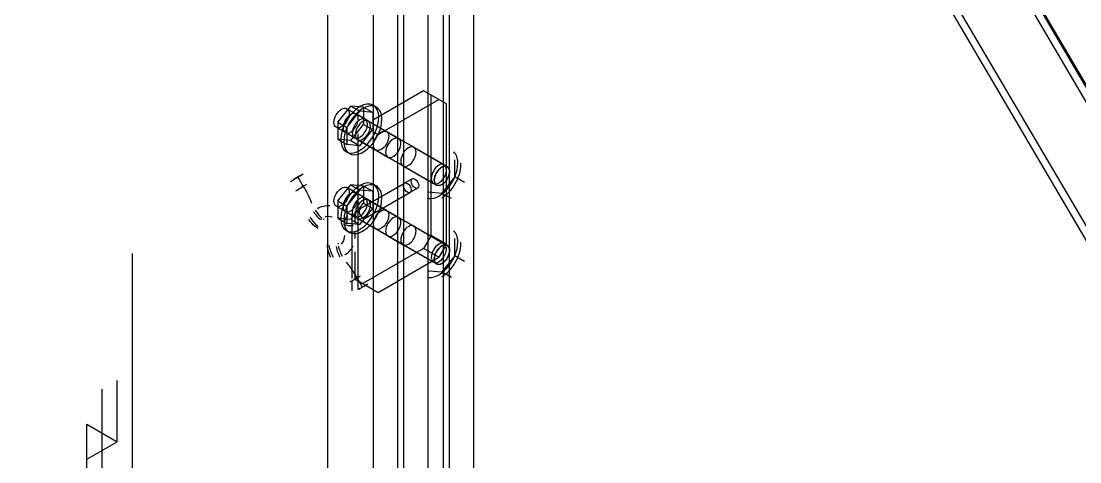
# Model space of a CAD drawing. Extents: x 0 to 316, y 0 to 723.
# Drawn here: x 88.7 to 187.2, y 412 to 453.1 of the extents above; entities that cross this region are included whole.
import ezdxf

# ---------------------------------------------------------------- set-up
doc = ezdxf.new("R2010")
doc.units = 0
doc.layers.get('0').update_dxf_attribs({"linetype": 'CONTINUOUS'})

msp = doc.modelspace()

# ---------------------------------------------------------------- linework, layer by layer
at = {"color": 253}
for p, q in [((315.59, 227.754), (27.1846, 719.356)), ((316.191, 228.1), (27.7785, 719.716)), ((316.305, 228.15), (27.8915, 719.765)), ((310.534, 224.834), (22.1203, 716.449)), ((309.941, 224.474), (21.5277, 716.089)), ((123.764, 357.325), (123.764, 536.3)), ((124.331, 357.325), (124.331, 536.3)), ((126.594, 356.016), (126.594, 534.995)), ((126.594, 355.692), (126.594, 534.666)), ((128.007, 354.877), (128.007, 533.852)), ((128.574, 354.877), (128.574, 533.852)), ((117.26, 353.568), (117.26, 532.543)), ((130.836, 353.568), (130.836, 532.543)), ((121.502, 351.119), (121.502, 530.094)), ((130.836, 446.528), (130.836, 448.504)), ((126.169, 446.567), (121.502, 443.872)), ((127.583, 445.752), (126.169, 446.567)), ((126.876, 446.158), (126.169, 446.567)), ((121.926, 442.486), (127.583, 445.752)), ((128.29, 445.343), (126.876, 446.158)), ((126.876, 433.095), (126.876, 446.158)), ((128.29, 445.343), (127.583, 445.752)), ((128.29, 432.28), (128.29, 445.343)), ((118.179, 443.653), (119.381, 445.149)), ((119.027, 443.163), (120.23, 444.659)), ((122.709, 442.778), (119.032, 444.902)), ((119.381, 445.149), (120.23, 444.659)), ((120.583, 445.043), (119.381, 445.149)), ((120.73, 443.921), (119.881, 444.412)), ((121.431, 444.553), (120.23, 444.659)), ((120.583, 445.043), (121.431, 444.553)), ((120.583, 445.043), (120.583, 443.438)), ((121.431, 444.553), (121.431, 442.951)), ((121.762, 445.057), (121.48, 445.22)), ((118.179, 443.653), (119.027, 443.163)), ((118.179, 443.653), (118.179, 442.052)), ((119.381, 441.942), (120.583, 443.438)), ((120.583, 443.438), (121.431, 442.951)), ((121.012, 443.759), (120.73, 443.921)), ((121.012, 443.759), (123.84, 442.126)), ((121.71, 441.046), (118.032, 443.17)), ((119.73, 442.189), (118.88, 442.68)), ((119.027, 443.163), (119.027, 441.561)), ((120.088, 428.05), (120.088, 442.567)), ((120.23, 441.452), (121.431, 442.951)), ((121.502, 442.729), (121.926, 442.486)), ((121.502, 441.752), (121.926, 442.486)), ((128.366, 439.512), (122.709, 442.778)), ((118.179, 442.052), (119.027, 441.561)), ((119.381, 441.942), (118.179, 442.052)), ((120.23, 441.452), (119.027, 441.561)), ((119.381, 441.942), (120.23, 441.452)), ((120.012, 442.027), (119.73, 442.189)), ((120.012, 442.027), (122.841, 440.394)), ((123.84, 442.126), (125.256, 441.311)), ((119.262, 440.729), (118.98, 440.891)), ((127.367, 437.78), (121.71, 441.046)), ((125.256, 441.311), (128.083, 439.678)), ((122.841, 440.394), (124.255, 439.579)), ((124.255, 439.579), (127.083, 437.945)), ((128.366, 439.512), (128.083, 439.678)), ((129.068, 438.542), (129.068, 440.143)), ((114.463, 438.531), (114.969, 437.667)), ((129.068, 438.542), (127.865, 437.046)), ((129.974, 438.019), (129.068, 438.542)), ((118.179, 436.305), (119.381, 437.801)), ((122.709, 435.43), (119.032, 437.554)), ((119.381, 437.801), (120.23, 437.31)), ((120.583, 437.695), (119.381, 437.801)), ((125.113, 438.372), (120.263, 435.568)), ((120.583, 437.695), (121.431, 437.205)), ((120.583, 437.695), (120.583, 436.09)), ((125.612, 437.504), (120.761, 434.703)), ((121.219, 436.122), (124.405, 437.963)), ((121.762, 437.709), (121.48, 437.871)), ((127.367, 437.78), (127.083, 437.945)), ((119.027, 435.815), (120.23, 437.31)), ((120.73, 436.577), (119.881, 437.063)), ((121.431, 437.205), (120.23, 437.31)), ((121.012, 436.411), (120.73, 436.577)), ((120.763, 434.703), (124.906, 437.095)), ((121.431, 437.205), (121.431, 435.599)), ((126.664, 437.152), (127.865, 437.046)), ((128.771, 436.524), (127.865, 437.046)), ((117.26, 433.677), (117.26, 435.853)), ((121.71, 433.698), (118.032, 435.822)), ((118.179, 436.305), (119.027, 435.815)), ((118.179, 436.305), (118.179, 434.703)), ((119.027, 435.815), (119.027, 434.213)), ((119.381, 434.594), (120.583, 436.09)), ((120.23, 434.107), (121.431, 435.599)), ((120.583, 436.09), (121.431, 435.599)), ((121.012, 436.411), (123.84, 434.777)), ((118.179, 434.703), (119.027, 434.213)), ((119.381, 434.594), (118.179, 434.703)), ((119.73, 434.844), (118.88, 435.331)), ((119.067, 434.88), (119.143, 434.922)), ((119.381, 434.594), (120.23, 434.107)), ((119.523, 431.959), (119.523, 435.141)), ((120.012, 434.679), (119.73, 434.844)), ((119.805, 434.15), (119.805, 435.307)), ((120.012, 434.679), (122.841, 433.045)), ((128.366, 432.167), (122.709, 435.43)), ((123.84, 434.777), (125.256, 433.963)), ((119.262, 433.38), (118.98, 433.543)), ((120.23, 434.107), (119.027, 434.213)), ((119.567, 434.012), (119.647, 434.061)), ((127.367, 430.435), (121.71, 433.698)), ((125.256, 433.963), (128.083, 432.329)), ((117.26, 431.137), (117.26, 432.576)), ((119.805, 432.802), (119.805, 433.416)), ((122.841, 433.045), (124.255, 432.23)), ((126.876, 433.095), (126.169, 431.871)), ((128.29, 432.28), (126.876, 433.095)), ((129.068, 431.19), (129.068, 432.795)), ((119.523, 429.528), (119.523, 431.832)), ((119.805, 429.013), (119.805, 431.581)), ((126.169, 431.871), (120.512, 428.604)), ((124.255, 432.23), (127.083, 430.597)), ((127.583, 431.056), (126.169, 431.871)), ((128.29, 432.28), (127.583, 431.056)), ((128.366, 432.167), (128.083, 432.329)), ((99.0713, 379.917), (99.0713, 431.426)), ((118.879, 431.31), (118.846, 431.288)), ((121.926, 427.789), (127.583, 431.056)), ((127.367, 430.435), (127.083, 430.597)), ((129.068, 431.19), (127.865, 429.697)), ((129.974, 430.668), (129.068, 431.19)), ((126.664, 429.803), (127.865, 429.697)), ((128.771, 429.172), (127.865, 429.697)), ((119.291, 428.741), (119.287, 428.748)), ((119.523, 429.073), (119.523, 429.475)), ((119.523, 427.93), (119.523, 428.886)), ((119.785, 429.041), (119.78, 429.048)), ((119.78, 429.048), (119.785, 429.041)), ((119.805, 429.013), (120.512, 428.604)), ((119.805, 429.013), (121.182, 428.219)), ((120.475, 428.283), (119.969, 429.144)), ((120.512, 428.604), (121.926, 427.789)), ((121.502, 428.032), (121.926, 427.789)), ((121.502, 425.697), (121.502, 427.673)), ((123.764, 421.838), (123.764, 423.813)), ((124.331, 420.874), (124.331, 422.85)), ((96.2424, 378.284), (96.2424, 418.775)), ((97.6574, 413.875), (97.6574, 419.59)), ((94.8284, 406.199), (94.8284, 415.509)), ((94.8284, 415.509), (97.6574, 413.875)), ((94.8284, 412.242), (97.6574, 413.875))]:
    msp.add_line(p, q, dxfattribs=at)
for points in [[(121.48, 445.22), (120.789, 445.622), (119.67, 444.973), (118.98, 443.777)], [(121.762, 445.057), (121.072, 445.456), (119.953, 444.81), (119.262, 443.615)], [(118.032, 444.324), (118.309, 444.803), (118.757, 445.061), (119.032, 444.902)], [(119.239, 444.444), (119.239, 444.115), (119.067, 443.717), (118.804, 443.438)], [(119.881, 444.412), (119.604, 444.571), (119.158, 444.313), (118.88, 443.837)], [(119.032, 444.902), (119.164, 444.825), (119.239, 444.662), (119.239, 444.444)], [(120.088, 443.953), (120.088, 444.172), (120.013, 444.338), (119.881, 444.412)], [(121.996, 444.077), (121.996, 444.62), (121.81, 445.029), (121.48, 445.22)], [(122.28, 443.914), (122.28, 444.458), (122.094, 444.867), (121.762, 445.057)], [(118.032, 443.17), (117.756, 443.329), (117.756, 443.847), (118.032, 444.324)], [(118.804, 443.438), (118.539, 443.159), (118.234, 443.054), (118.032, 443.17)], [(118.98, 443.777), (118.29, 442.581), (118.29, 441.29), (118.98, 440.891)], [(119.262, 443.615), (118.572, 442.419), (118.572, 441.127), (119.262, 440.729)], [(118.88, 443.837), (118.605, 443.357), (118.605, 442.842), (118.88, 442.68)], [(119.651, 442.948), (119.916, 443.226), (120.088, 443.625), (120.088, 443.953)], [(120.73, 443.921), (120.453, 444.084), (120.005, 443.823), (119.73, 443.346)], [(120.73, 443.921), (120.453, 444.084), (120.005, 443.823), (119.73, 443.346)], [(121.012, 443.759), (120.735, 443.918), (120.288, 443.66), (120.012, 443.184)], [(121.012, 443.759), (120.735, 443.918), (120.288, 443.66), (120.012, 443.184)], [(120.5, 442.457), (120.764, 442.736), (120.937, 443.135), (120.937, 443.463)], [(120.5, 442.457), (120.764, 442.736), (120.937, 443.135), (120.937, 443.463)], [(120.937, 443.463), (120.937, 443.682), (120.862, 443.847), (120.73, 443.921)], [(120.937, 443.463), (120.937, 443.682), (120.862, 443.847), (120.73, 443.921)], [(120.906, 441.561), (121.567, 442.256), (121.996, 443.251), (121.996, 444.077)], [(121.219, 443.301), (121.219, 443.519), (121.145, 443.682), (121.012, 443.759)], [(121.219, 443.301), (121.219, 443.519), (121.145, 443.682), (121.012, 443.759)], [(121.189, 441.399), (121.849, 442.094), (122.28, 443.089), (122.28, 443.914)], [(118.88, 442.68), (119.083, 442.563), (119.388, 442.669), (119.651, 442.948)], [(119.73, 443.346), (119.452, 442.867), (119.452, 442.352), (119.73, 442.189)], [(119.73, 443.346), (119.452, 442.867), (119.452, 442.352), (119.73, 442.189)], [(119.73, 442.189), (119.932, 442.073), (120.235, 442.179), (120.5, 442.457)], [(119.73, 442.189), (119.932, 442.073), (120.235, 442.179), (120.5, 442.457)], [(120.012, 443.184), (119.736, 442.704), (119.736, 442.186), (120.012, 442.027)], [(120.012, 443.184), (119.736, 442.704), (119.736, 442.186), (120.012, 442.027)], [(120.782, 442.295), (121.047, 442.574), (121.219, 442.972), (121.219, 443.301)], [(120.782, 442.295), (121.047, 442.574), (121.219, 442.972), (121.219, 443.301)], [(121.71, 442.203), (121.985, 442.68), (122.433, 442.937), (122.709, 442.778)], [(122.709, 442.778), (122.843, 442.704), (122.917, 442.539), (122.917, 442.32)], [(118.98, 440.891), (119.484, 440.598), (120.245, 440.866), (120.906, 441.561)], [(119.262, 440.729), (119.768, 440.436), (120.527, 440.701), (121.189, 441.399)], [(120.012, 442.027), (120.215, 441.911), (120.519, 442.016), (120.782, 442.295)], [(120.012, 442.027), (120.215, 441.911), (120.519, 442.016), (120.782, 442.295)], [(121.71, 441.046), (121.433, 441.209), (121.433, 441.724), (121.71, 442.203)], [(122.917, 442.32), (122.917, 441.992), (122.745, 441.593), (122.48, 441.314)], [(122.841, 441.551), (122.564, 441.071), (122.564, 440.552), (122.841, 440.394)], [(122.841, 441.551), (122.564, 441.071), (122.564, 440.552), (122.841, 440.394)], [(123.84, 442.126), (123.565, 442.285), (123.117, 442.027), (122.841, 441.551)], [(123.84, 442.126), (123.565, 442.285), (123.117, 442.027), (122.841, 441.551)], [(123.612, 440.662), (123.876, 440.94), (124.048, 441.339), (124.048, 441.667)], [(123.612, 440.662), (123.876, 440.94), (124.048, 441.339), (124.048, 441.667)], [(124.048, 441.667), (124.048, 441.886), (123.972, 442.048), (123.84, 442.126)], [(124.048, 441.667), (124.048, 441.886), (123.972, 442.048), (123.84, 442.126)], [(125.256, 441.311), (124.979, 441.47), (124.531, 441.212), (124.255, 440.732)], [(125.256, 441.311), (124.979, 441.47), (124.531, 441.212), (124.255, 440.732)], [(122.48, 441.314), (122.216, 441.036), (121.911, 440.93), (121.71, 441.046)], [(122.841, 440.394), (123.042, 440.277), (123.347, 440.383), (123.612, 440.662)], [(122.841, 440.394), (123.042, 440.277), (123.347, 440.383), (123.612, 440.662)], [(124.255, 440.732), (123.978, 440.253), (123.978, 439.738), (124.255, 439.579)], [(124.255, 440.732), (123.978, 440.253), (123.978, 439.738), (124.255, 439.579)], [(125.025, 439.843), (125.29, 440.126), (125.462, 440.521), (125.462, 440.852)], [(125.025, 439.843), (125.29, 440.126), (125.462, 440.521), (125.462, 440.852)], [(125.462, 440.852), (125.462, 441.067), (125.388, 441.233), (125.256, 441.311)], [(125.462, 440.852), (125.462, 441.067), (125.388, 441.233), (125.256, 441.311)], [(129.351, 439.833), (129.351, 440.291), (129.216, 440.662), (128.966, 440.88)], [(124.255, 439.579), (124.458, 439.462), (124.761, 439.568), (125.025, 439.843)], [(124.255, 439.579), (124.458, 439.462), (124.761, 439.568), (125.025, 439.843)], [(128.083, 439.678), (127.808, 439.836), (127.36, 439.579), (127.083, 439.099)], [(128.083, 439.678), (127.808, 439.836), (127.36, 439.579), (127.083, 439.099)], [(128.366, 439.512), (128.09, 439.674), (127.642, 439.413), (127.367, 438.937)], [(127.73, 439.371), (127.82, 439.441), (127.912, 439.494), (128.002, 439.526)], [(128.002, 439.526), (128.139, 439.575), (128.266, 439.572), (128.366, 439.512)], [(128.29, 439.219), (128.29, 439.434), (128.215, 439.6), (128.083, 439.678)], [(128.29, 439.219), (128.29, 439.434), (128.215, 439.6), (128.083, 439.678)], [(128.35, 437.416), (128.962, 438.108), (129.351, 439.046), (129.351, 439.833)], [(128.574, 439.057), (128.574, 439.272), (128.499, 439.438), (128.366, 439.512)], [(128.366, 439.512), (128.378, 439.508), (128.389, 439.498), (128.399, 439.491)], [(128.399, 439.491), (128.459, 439.448), (128.505, 439.381), (128.535, 439.3)], [(129.114, 437.924), (129.448, 438.496), (129.633, 439.127), (129.633, 439.667)], [(129.633, 439.667), (129.633, 439.72), (129.632, 439.769), (129.629, 439.819)], [(114.278, 438.425), (114.224, 438.397), (114.161, 438.358), (114.096, 438.319)], [(114.233, 438.39), (114.374, 438.475), (114.464, 438.527), (114.463, 438.531)], [(114.777, 438.718), (114.628, 438.63), (114.428, 438.513), (114.278, 438.425)], [(114.278, 438.425), (114.41, 438.503), (114.583, 438.605), (114.726, 438.69)], [(114.463, 438.531), (114.461, 438.531), (114.394, 438.492), (114.278, 438.425)], [(114.726, 438.69), (114.869, 438.774), (114.957, 438.827), (114.956, 438.831)], [(125.113, 438.372), (125.251, 438.45), (125.475, 438.319), (125.612, 438.079)], [(127.083, 439.099), (126.807, 438.623), (126.807, 438.104), (127.083, 437.945)], [(127.083, 439.099), (126.807, 438.623), (126.807, 438.104), (127.083, 437.945)], [(127.367, 438.937), (127.09, 438.46), (127.09, 437.942), (127.367, 437.78)], [(127.197, 437.995), (127.146, 438.139), (127.146, 438.326), (127.197, 438.527)], [(127.197, 438.527), (127.228, 438.644), (127.273, 438.76), (127.332, 438.873)], [(127.332, 438.873), (127.435, 439.071), (127.576, 439.247), (127.73, 439.371)], [(127.854, 438.214), (128.118, 438.492), (128.29, 438.887), (128.29, 439.219)], [(127.854, 438.214), (128.118, 438.492), (128.29, 438.887), (128.29, 439.219)], [(128.137, 438.048), (128.402, 438.326), (128.574, 438.725), (128.574, 439.057)], [(128.535, 438.767), (128.505, 438.651), (128.459, 438.535), (128.399, 438.418)], [(128.535, 439.3), (128.56, 439.226), (128.574, 439.145), (128.574, 439.057)], [(128.574, 439.057), (128.574, 438.965), (128.56, 438.87), (128.535, 438.767)], [(113.785, 438.129), (113.917, 438.203), (114.089, 438.305), (114.233, 438.39)], [(114.29, 437.265), (114.423, 437.342), (114.595, 437.441), (114.738, 437.526)], [(114.738, 437.526), (114.88, 437.61), (114.97, 437.667), (114.969, 437.667)], [(115.282, 437.857), (115.139, 437.769), (114.93, 437.646), (114.784, 437.564)], [(114.969, 437.667), (114.969, 437.667), (114.899, 437.631), (114.784, 437.564)], [(114.969, 437.667), (115.105, 437.437), (115.234, 437.205), (115.353, 436.972)], [(118.032, 436.975), (118.309, 437.455), (118.757, 437.713), (119.032, 437.554)], [(121.48, 437.871), (120.789, 438.27), (119.67, 437.624), (118.98, 436.428)], [(119.032, 437.554), (119.164, 437.476), (119.239, 437.314), (119.239, 437.095)], [(121.762, 437.709), (121.072, 438.108), (119.953, 437.462), (119.262, 436.266)], [(121.996, 436.728), (121.996, 437.272), (121.81, 437.681), (121.48, 437.871)], [(122.28, 436.566), (122.28, 437.106), (122.094, 437.519), (121.762, 437.709)], [(124.408, 437.381), (124.269, 437.621), (124.267, 437.878), (124.402, 437.959)], [(124.402, 437.959), (124.404, 437.959), (124.405, 437.959), (124.405, 437.963)], [(124.405, 437.963), (124.544, 438.041), (124.768, 437.914), (124.906, 437.674)], [(124.906, 437.674), (125.043, 437.434), (125.043, 437.176), (124.906, 437.095)], [(125.009, 438.143), (125.009, 438.249), (125.046, 438.333), (125.113, 438.372)], [(125.228, 437.638), (125.096, 437.78), (125.009, 437.977), (125.009, 438.143)], [(125.612, 437.504), (125.512, 437.444), (125.36, 437.497), (125.228, 437.638)], [(125.612, 438.079), (125.752, 437.843), (125.752, 437.582), (125.612, 437.504)], [(127.083, 437.945), (127.285, 437.829), (127.59, 437.935), (127.854, 438.214)], [(127.083, 437.945), (127.285, 437.829), (127.59, 437.935), (127.854, 438.214)], [(127.332, 437.804), (127.273, 437.847), (127.228, 437.914), (127.197, 437.995)], [(127.367, 437.78), (127.354, 437.79), (127.343, 437.797), (127.332, 437.804)], [(127.367, 437.78), (127.568, 437.667), (127.872, 437.769), (128.137, 438.048)], [(127.73, 437.769), (127.593, 437.72), (127.466, 437.723), (127.367, 437.78)], [(128.002, 437.924), (127.912, 437.854), (127.82, 437.801), (127.73, 437.769)], [(127.861, 436.605), (128.331, 436.873), (128.782, 437.349), (129.114, 437.924)], [(128.399, 438.418), (128.295, 438.221), (128.156, 438.048), (128.002, 437.924)], [(115.353, 436.972), (115.473, 436.739), (115.573, 436.506), (115.663, 436.284)], [(118.032, 435.822), (117.756, 435.98), (117.756, 436.499), (118.032, 436.975)], [(118.88, 436.488), (118.605, 436.009), (118.605, 435.49), (118.88, 435.331)], [(119.239, 437.095), (119.239, 436.767), (119.067, 436.368), (118.804, 436.09)], [(119.881, 437.063), (119.604, 437.226), (119.158, 436.965), (118.88, 436.488)], [(119.651, 435.599), (119.916, 435.878), (120.088, 436.277), (120.088, 436.608)], [(120.73, 436.577), (120.453, 436.732), (120.005, 436.474), (119.73, 435.995)], [(120.73, 436.577), (120.453, 436.732), (120.005, 436.474), (119.73, 435.995)], [(120.088, 436.608), (120.088, 436.824), (120.013, 436.986), (119.881, 437.063)], [(121.012, 436.411), (120.735, 436.57), (120.288, 436.312), (120.012, 435.832)], [(121.012, 436.411), (120.735, 436.57), (120.288, 436.312), (120.012, 435.832)], [(120.937, 436.114), (120.937, 436.333), (120.862, 436.499), (120.73, 436.577)], [(120.937, 436.114), (120.937, 436.333), (120.862, 436.499), (120.73, 436.577)], [(120.906, 434.213), (121.567, 434.911), (121.996, 435.903), (121.996, 436.728)], [(121.189, 434.051), (121.849, 434.746), (122.28, 435.741), (122.28, 436.566)], [(124.906, 437.095), (124.769, 437.018), (124.546, 437.145), (124.408, 437.381)], [(126.483, 436.577), (127.014, 436.397), (127.74, 436.721), (128.35, 437.416)], [(115.663, 436.284), (115.688, 436.22), (115.714, 436.157), (115.743, 436.097)], [(117.453, 435.846), (117.037, 435.882), (116.629, 435.79), (116.29, 435.585)], [(118.804, 436.09), (118.539, 435.811), (118.234, 435.705), (118.032, 435.822)], [(118.98, 436.428), (118.29, 435.233), (118.29, 433.941), (118.98, 433.543)], [(119.262, 436.266), (118.572, 435.07), (118.572, 433.779), (119.262, 433.38)], [(118.88, 435.331), (119.083, 435.215), (119.388, 435.321), (119.651, 435.599)], [(119.73, 435.995), (119.452, 435.518), (119.452, 435), (119.73, 434.844)], [(119.73, 435.995), (119.452, 435.518), (119.452, 435), (119.73, 434.844)], [(120.012, 435.832), (119.736, 435.356), (119.736, 434.837), (120.012, 434.679)], [(120.012, 435.832), (119.736, 435.356), (119.736, 434.837), (120.012, 434.679)], [(120.263, 435.568), (120.197, 435.532), (120.158, 435.448), (120.158, 435.342)], [(120.5, 435.109), (120.764, 435.391), (120.937, 435.786), (120.937, 436.114)], [(120.5, 435.109), (120.764, 435.391), (120.937, 435.786), (120.937, 436.114)], [(120.782, 434.947), (121.047, 435.225), (121.219, 435.624), (121.219, 435.952)], [(120.782, 434.947), (121.047, 435.225), (121.219, 435.624), (121.219, 435.952)], [(121.219, 435.952), (121.219, 436.171), (121.145, 436.333), (121.012, 436.411)], [(121.219, 435.952), (121.219, 436.171), (121.145, 436.333), (121.012, 436.411)], [(121.71, 434.855), (121.985, 435.331), (122.433, 435.592), (122.709, 435.43)], [(115.617, 434.386), (115.569, 434.442), (115.521, 434.502), (115.475, 434.566)], [(115.572, 434.792), (115.799, 434.456), (116.068, 434.15), (116.353, 433.934)], [(115.93, 435.3), (115.988, 435.208), (116.047, 435.123), (116.107, 435.046)], [(116.089, 435.444), (116.191, 435.278), (116.3, 435.127), (116.418, 434.986)], [(116.107, 435.046), (116.298, 434.795), (116.497, 434.629), (116.625, 434.58)], [(116.418, 434.986), (116.523, 434.862), (116.637, 434.753), (116.738, 434.682)], [(116.842, 434.619), (116.887, 434.598), (116.896, 434.601), (116.896, 434.601)], [(116.896, 434.601), (116.896, 434.601), (116.876, 434.598), (116.859, 434.587)], [(117.665, 434.784), (117.412, 434.873), (117.177, 434.873), (116.987, 434.813)], [(118.846, 434.513), (118.802, 434.372), (118.77, 434.241), (118.752, 434.114)], [(119.064, 434.876), (118.973, 434.823), (118.896, 434.661), (118.846, 434.513)], [(119.73, 434.844), (119.932, 434.725), (120.235, 434.83), (120.5, 435.109)], [(119.73, 434.844), (119.932, 434.725), (120.235, 434.83), (120.5, 435.109)], [(120.012, 434.679), (120.215, 434.562), (120.519, 434.668), (120.782, 434.947)], [(120.012, 434.679), (120.215, 434.562), (120.519, 434.668), (120.782, 434.947)], [(120.158, 435.342), (120.158, 435.218), (120.209, 435.067), (120.293, 434.943)], [(120.293, 434.943), (120.428, 434.739), (120.642, 434.629), (120.761, 434.703)], [(121.71, 433.698), (121.433, 433.86), (121.433, 434.375), (121.71, 434.855)], [(122.917, 434.975), (122.917, 434.643), (122.745, 434.245), (122.48, 433.966)], [(122.709, 435.43), (122.843, 435.352), (122.917, 435.19), (122.917, 434.975)], [(123.84, 434.777), (123.565, 434.936), (123.117, 434.679), (122.841, 434.199)], [(123.84, 434.777), (123.565, 434.936), (123.117, 434.679), (122.841, 434.199)], [(124.048, 434.319), (124.048, 434.538), (123.972, 434.7), (123.84, 434.777)], [(124.048, 434.319), (124.048, 434.538), (123.972, 434.7), (123.84, 434.777)], [(116.2, 433.839), (115.991, 433.98), (115.795, 434.171), (115.617, 434.386)], [(116.346, 433.751), (116.297, 433.776), (116.248, 433.804), (116.2, 433.839)], [(119.148, 433.998), (119.005, 434.03), (118.872, 434.068), (118.752, 434.114)], [(118.98, 433.543), (119.484, 433.25), (120.245, 433.514), (120.906, 434.213)], [(119.567, 434.012), (119.475, 433.963), (119.3, 433.97), (119.148, 433.998)], [(119.262, 433.38), (119.768, 433.088), (120.527, 433.352), (121.189, 434.051)], [(122.48, 433.966), (122.216, 433.687), (121.911, 433.582), (121.71, 433.698)], [(122.841, 434.199), (122.564, 433.723), (122.564, 433.204), (122.841, 433.045)], [(122.841, 434.199), (122.564, 433.723), (122.564, 433.204), (122.841, 433.045)], [(123.612, 433.313), (123.876, 433.592), (124.048, 433.991), (124.048, 434.319)], [(123.612, 433.313), (123.876, 433.592), (124.048, 433.991), (124.048, 434.319)], [(125.256, 433.963), (124.979, 434.121), (124.531, 433.864), (124.255, 433.384)], [(125.256, 433.963), (124.979, 434.121), (124.531, 433.864), (124.255, 433.384)], [(125.025, 432.498), (125.29, 432.777), (125.462, 433.172), (125.462, 433.504)], [(125.025, 432.498), (125.29, 432.777), (125.462, 433.172), (125.462, 433.504)], [(125.462, 433.504), (125.462, 433.719), (125.388, 433.885), (125.256, 433.963)], [(125.462, 433.504), (125.462, 433.719), (125.388, 433.885), (125.256, 433.963)], [(129.351, 432.484), (129.351, 432.943), (129.216, 433.313), (128.966, 433.532)], [(118.517, 432.283), (118.674, 432.435), (118.791, 432.675), (118.819, 432.978)], [(118.819, 432.978), (118.821, 433.014), (118.823, 433.052), (118.824, 433.091)], [(122.841, 433.045), (123.042, 432.929), (123.347, 433.035), (123.612, 433.313)], [(122.841, 433.045), (123.042, 432.929), (123.347, 433.035), (123.612, 433.313)], [(124.255, 433.384), (123.978, 432.904), (123.978, 432.389), (124.255, 432.23)], [(124.255, 433.384), (123.978, 432.904), (123.978, 432.389), (124.255, 432.23)], [(117.442, 431.257), (117.308, 431.588), (117.22, 431.931), (117.22, 432.245)], [(117.77, 431.042), (117.586, 431.405), (117.445, 431.793), (117.39, 432.153)], [(118.234, 431.419), (118.121, 431.677), (118.068, 431.913), (118.073, 432.054)], [(118.204, 432.315), (118.22, 432.322), (118.233, 432.34), (118.232, 432.34)], [(118.227, 432.322), (118.225, 432.315), (118.223, 432.301), (118.22, 432.283)], [(118.232, 432.34), (118.232, 432.343), (118.23, 432.336), (118.227, 432.322)], [(118.232, 432.1), (118.255, 431.955), (118.306, 431.786), (118.375, 431.62)], [(118.375, 431.62), (118.438, 431.465), (118.511, 431.317), (118.597, 431.169)], [(118.879, 431.31), (119.196, 431.497), (119.454, 431.789), (119.618, 432.139)], [(124.255, 432.23), (124.458, 432.114), (124.761, 432.22), (125.025, 432.498)], [(124.255, 432.23), (124.458, 432.114), (124.761, 432.22), (125.025, 432.498)], [(127.083, 431.751), (126.807, 431.271), (126.807, 430.756), (127.083, 430.597)], [(127.083, 431.751), (126.807, 431.271), (126.807, 430.756), (127.083, 430.597)], [(128.083, 432.329), (127.808, 432.488), (127.36, 432.23), (127.083, 431.751)], [(128.083, 432.329), (127.808, 432.488), (127.36, 432.23), (127.083, 431.751)], [(127.367, 431.588), (127.09, 431.109), (127.09, 430.593), (127.367, 430.435)], [(127.332, 431.528), (127.435, 431.726), (127.576, 431.899), (127.73, 432.022)], [(128.366, 432.167), (128.09, 432.322), (127.642, 432.065), (127.367, 431.588)], [(127.73, 432.022), (127.82, 432.096), (127.912, 432.146), (128.002, 432.177)], [(127.854, 430.865), (128.118, 431.144), (128.29, 431.542), (128.29, 431.871)], [(127.854, 430.865), (128.118, 431.144), (128.29, 431.542), (128.29, 431.871)], [(128.002, 432.177), (128.139, 432.227), (128.266, 432.223), (128.366, 432.167)], [(128.29, 431.871), (128.29, 432.086), (128.215, 432.252), (128.083, 432.329)], [(128.29, 431.871), (128.29, 432.086), (128.215, 432.252), (128.083, 432.329)], [(128.137, 430.699), (128.402, 430.982), (128.574, 431.377), (128.574, 431.708)], [(128.35, 430.068), (128.962, 430.759), (129.351, 431.698), (129.351, 432.484)], [(128.574, 431.708), (128.574, 431.923), (128.499, 432.089), (128.366, 432.167)], [(128.366, 432.167), (128.378, 432.16), (128.389, 432.153), (128.399, 432.142)], [(128.399, 432.142), (128.459, 432.096), (128.505, 432.033), (128.535, 431.952)], [(128.535, 431.952), (128.56, 431.881), (128.574, 431.796), (128.574, 431.708)], [(128.574, 431.708), (128.574, 431.617), (128.56, 431.521), (128.535, 431.419)], [(129.114, 430.576), (129.448, 431.151), (129.633, 431.779), (129.633, 432.319)], [(129.633, 432.319), (129.633, 432.371), (129.632, 432.421), (129.629, 432.47)], [(117.522, 431.07), (117.494, 431.133), (117.467, 431.197), (117.442, 431.257)], [(118.392, 431.102), (118.331, 431.211), (118.278, 431.317), (118.234, 431.419)], [(118.963, 430.601), (119.078, 430.445), (119.2, 430.301), (119.321, 430.142)], [(127.083, 430.597), (127.285, 430.481), (127.59, 430.583), (127.854, 430.865)], [(127.083, 430.597), (127.285, 430.481), (127.59, 430.583), (127.854, 430.865)], [(127.197, 430.646), (127.146, 430.791), (127.146, 430.978), (127.197, 431.179)], [(127.197, 431.179), (127.228, 431.296), (127.273, 431.412), (127.332, 431.528)], [(127.332, 430.456), (127.273, 430.498), (127.228, 430.565), (127.197, 430.646)], [(127.367, 430.435), (127.568, 430.315), (127.872, 430.421), (128.137, 430.699)], [(128.002, 430.576), (127.912, 430.505), (127.82, 430.452), (127.73, 430.421)], [(127.861, 429.256), (128.331, 429.525), (128.782, 429.997), (129.114, 430.576)], [(128.399, 431.07), (128.295, 430.876), (128.156, 430.699), (128.002, 430.576)], [(128.535, 431.419), (128.505, 431.303), (128.459, 431.183), (128.399, 431.07)], [(119.321, 430.142), (119.552, 429.835), (119.764, 429.493), (119.969, 429.144)], [(126.483, 429.228), (127.014, 429.048), (127.74, 429.373), (128.35, 430.068)], [(127.367, 430.435), (127.354, 430.438), (127.343, 430.445), (127.332, 430.456)], [(127.73, 430.421), (127.593, 430.371), (127.466, 430.375), (127.367, 430.435)], [(119.738, 429.002), (119.596, 428.918), (119.422, 428.819), (119.291, 428.741)], [(119.601, 428.935), (119.668, 428.971), (119.73, 429.01), (119.785, 429.041)], [(119.969, 429.144), (119.969, 429.14), (119.881, 429.087), (119.738, 429.002)], [(119.785, 429.041), (119.929, 429.122), (120.139, 429.246), (120.282, 429.331)], [(119.785, 429.041), (119.899, 429.108), (119.968, 429.147), (119.969, 429.144)], [(120.738, 428.442), (120.88, 428.523), (120.97, 428.579), (120.968, 428.583)], [(120.108, 428.071), (120.173, 428.11), (120.237, 428.145), (120.29, 428.177)], [(120.475, 428.283), (120.476, 428.279), (120.322, 428.188), (120.113, 428.064)], [(120.29, 428.177), (120.422, 428.255), (120.595, 428.353), (120.738, 428.442)]]:
    msp.add_open_spline(points, degree=3, dxfattribs=at)

doc.saveas('drawing.dxf')
